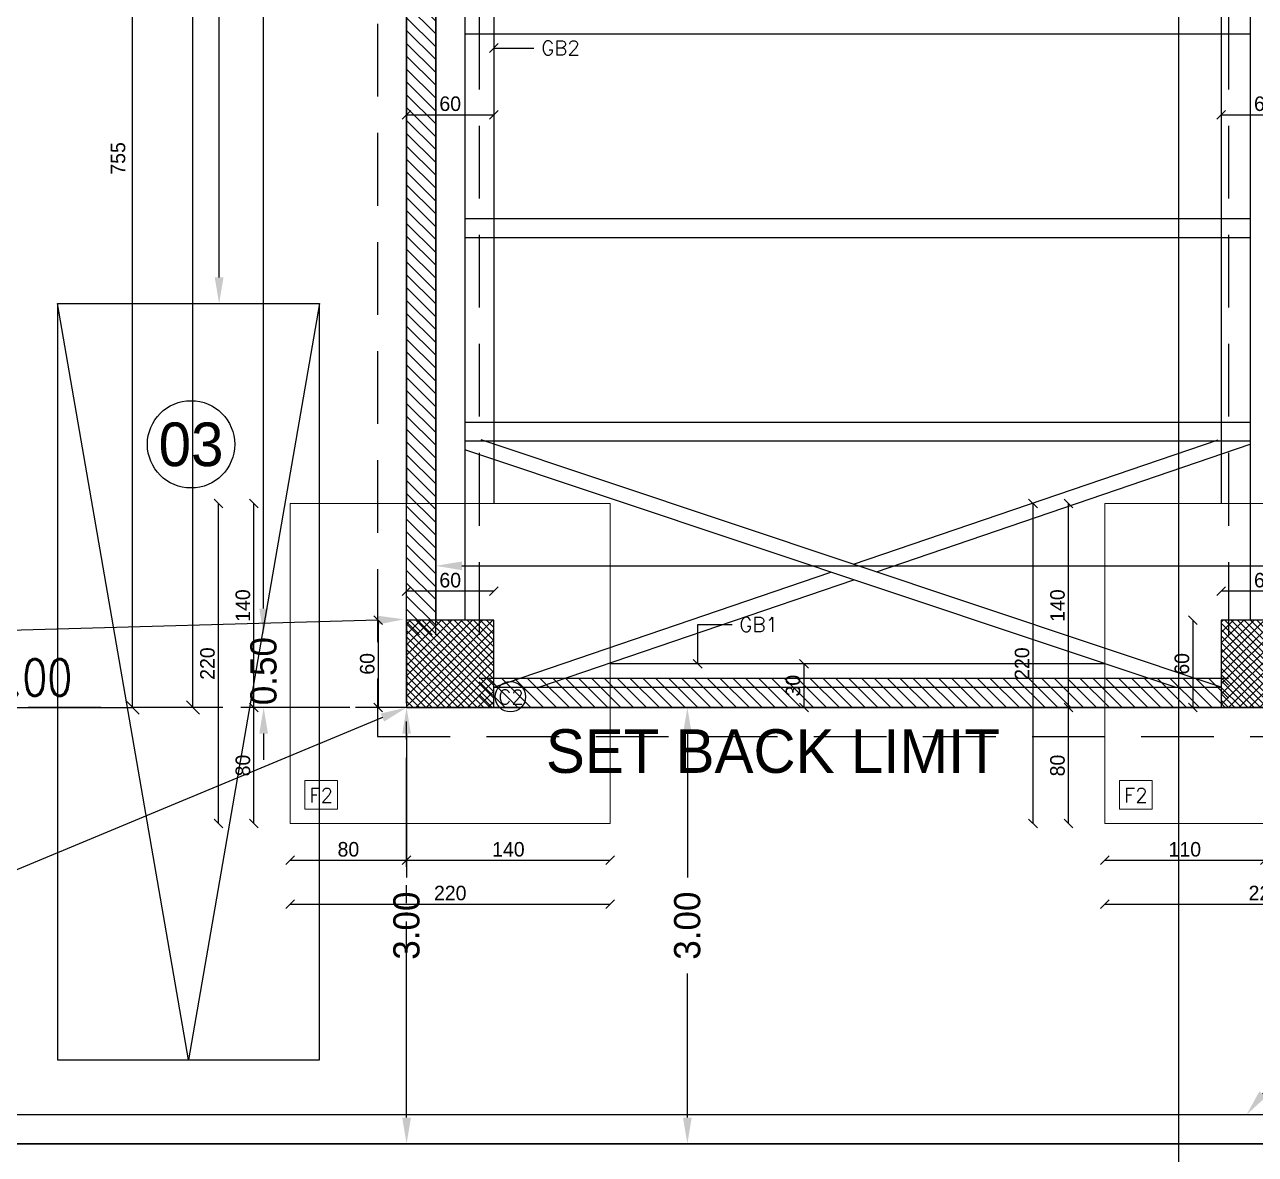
# Model space of a CAD drawing. Header units: metres. Extents: x -353217 to -351774, y -68080 to -67552.
# Drawn here: x -352360.74 to -352352.28, y -67883.79 to -67876.02 of the extents above; entities that cross this region are included whole.
import ezdxf
from ezdxf import colors
from ezdxf.entities.mleader import LeaderData, LeaderLine
from ezdxf.enums import TextEntityAlignment as Align
from ezdxf.math import Vec2, Vec3

# ---------------------------------------------------------------- set-up
doc = ezdxf.new("R2010")
doc.units = ezdxf.units.M
doc.header["$MEASUREMENT"] = 0
doc.header["$PDMODE"] = 2
doc.header["$PDSIZE"] = -0.6
doc.linetypes.add('CENTER2', pattern=[1.125, 0.75, -0.125, 0.125, -0.125])
doc.linetypes.add('DASHED', pattern=[0.75, 0.5, -0.25])
for name, color, linetype in [('A-dim', 4, 'Continuous'), ('A-HATCH', 9, 'Continuous'), ('A-TEXT', 6, 'Continuous'), ('A-walls', 5, 'Continuous'), ('car', 7, 'Continuous'), ('lot', 3, 'Continuous'), ('proj', 2, 'DASHED'), ('Str-Axes', 8, 'Continuous'), ('str-columns', 3, 'Continuous'), ('str-frame', 1, 'Continuous'), ('str-ground-beams', 3, 'Continuous')]:
    doc.layers.add(name, color=color, linetype=linetype)
doc.layers.add('str-footings', color=5, linetype='Continuous', lineweight=5)
doc.styles.add('ROMAND', font='romand', dxfattribs={"width": 0.8})
doc.styles.add('ROMANS', font='romans', dxfattribs={"height": 0.4})
doc.dimstyles.new('axis', dxfattribs={"dimscale": 0, "dimtxt": 0.1, "dimasz": 0.09, "dimexe": 0.18, "dimexo": 0.0625, "dimgap": 0.05, "dimtad": 1, "dimdec": 4, "dimlfac": 100, "dimrnd": 0.5, "dimdsep": 46, "dimtxsty": 'Standard', "dimblk1": 'OBLIQUE', "dimblk2": 'OBLIQUE', "dimsah": 1, "dimcen": 0.009, "dimse1": 1, "dimse2": 1, "dimclrd": 2, "dimclre": 7, "dimclrt": 1, "dimadec": 0, "dimazin": 0, "dimtfac": 0.066667, "dimtdec": 4, "dimtix": 1, "dimtmove": 2, "dimatfit": 3, "dimldrblk": 'OBLIQUE', "dimfxl": 0.18, "dimtolj": 1, "dimarcsym": 0})
doc.dimstyles.get("Standard").update_dxf_attribs({"dimtxt": 0.18, "dimasz": 0.18, "dimexe": 0.18, "dimexo": 0.0625, "dimgap": 0.09, "dimtad": 0, "dimzin": 0, "dimdsep": 46, "dimtxsty": 'Standard', "dimcen": 0.09, "dimse1": 1, "dimse2": 1, "dimadec": 0, "dimazin": 0, "dimtfac": 1, "dimtix": 1, "dimtofl": 0, "dimtmove": 0, "dimatfit": 3, "dimfxl": 1, "dimtolj": 1, "dimtzin": 0, "dimarcsym": 0})
doc.dimstyles.new('structure', dxfattribs={"dimtxt": 0.1, "dimasz": 0.06, "dimexe": 0.18, "dimexo": 1, "dimgap": 0.025, "dimtad": 1, "dimdec": 1, "dimlfac": 100, "dimrnd": 0.5, "dimdsep": 46, "dimtxsty": 'Standard', "dimblk1": 'OBLIQUE', "dimblk2": 'OBLIQUE', "dimsah": 1, "dimcen": 0.009, "dimse1": 1, "dimse2": 1, "dimclrd": 4, "dimclre": 9, "dimclrt": 1, "dimadec": 0, "dimazin": 0, "dimtfac": 0.066667, "dimtdec": 1, "dimtix": 1, "dimtmove": 2, "dimatfit": 3, "dimldrblk": 'OBLIQUE', "dimfxl": 0.18, "dimtolj": 1, "dimarcsym": 0})
pattern_1 = [(45, (0, 0), (-0.035355339059, 0.035355339059), [])]

# ---------------------------------------------------------------- blocks, each defined once
blk = doc.blocks.new('*D376')
at = {"layer": 'A-dim', "color": 0, "lineweight": -2, "transparency": 16777216}
for p, q in [((-352359.4008, -67872.1199), (-352359.4008, -67874.6099)), ((-352359.4008, -67877.7599), (-352359.4008, -67875.2699))]:
    blk.add_line(p, q, dxfattribs=at)
at = {"layer": 'A-dim', "color": 0, "transparency": 16777216}
for points in [[(-352359.4308, -67872.1199), (-352359.3708, -67872.1199), (-352359.4008, -67871.9399)], [(-352359.4308, -67877.7599), (-352359.3708, -67877.7599), (-352359.4008, -67877.9399)]]:
    blk.add_solid(points, dxfattribs=at)
at = {"layer": 'Defpoints', "color": 0, "transparency": 16777216}
for p in [(-352358.7112, -67871.9399), (-352359.4008, -67877.9399), (-352358.7112, -67877.9399)]:
    blk.add_point(p, dxfattribs=at)
at = {"layer": 'A-dim', "color": 0, "transparency": 16777216, "insert": (-352359.4008, -67874.9399), "char_height": 0.18, "attachment_point": 5, "rotation": 90}
blk.add_mtext('\\A1;6.00', dxfattribs=at)
blk = doc.blocks.new('*D448')
at = {"layer": 'A-dim', "color": 0, "lineweight": -2, "transparency": 16777216}
for p, q in [((-352359.0947, -67866.3964), (-352359.0947, -67872.8264)), ((-352359.0947, -67880.0364), (-352359.0947, -67873.6064))]:
    blk.add_line(p, q, dxfattribs=at)
at = {"layer": 'A-dim', "color": 0, "transparency": 16777216}
for points in [[(-352359.1247, -67866.3964), (-352359.0647, -67866.3964), (-352359.0947, -67866.2164)], [(-352359.1247, -67880.0364), (-352359.0647, -67880.0364), (-352359.0947, -67880.2164)]]:
    blk.add_solid(points, dxfattribs=at)
at = {"layer": 'Defpoints', "color": 0, "transparency": 16777216}
for p in [(-352358.1119, -67866.2164), (-352359.0947, -67880.2164), (-352358.1119, -67880.2164)]:
    blk.add_point(p, dxfattribs=at)
at = {"layer": 'A-dim', "color": 0, "transparency": 16777216, "insert": (-352359.0947, -67873.2164), "char_height": 0.18, "attachment_point": 5, "rotation": 90}
blk.add_mtext('\\A1;14.00', dxfattribs=at)
blk = doc.blocks.new('*D449')
at = {"layer": 'A-dim', "color": 0, "lineweight": -2, "transparency": 16777216}
for p, q in [((-352359.0947, -67880.0364), (-352359.0947, -67879.8564)), ((-352359.0947, -67880.8964), (-352359.0947, -67881.0764))]:
    blk.add_line(p, q, dxfattribs=at)
at = {"layer": 'A-dim', "color": 0, "transparency": 16777216}
for points in [[(-352359.1247, -67880.0364), (-352359.0647, -67880.0364), (-352359.0947, -67880.2164)], [(-352359.1247, -67880.8964), (-352359.0647, -67880.8964), (-352359.0947, -67880.7164)]]:
    blk.add_solid(points, dxfattribs=at)
at = {"layer": 'Defpoints', "color": 0, "transparency": 16777216}
for p in [(-352358.1119, -67880.2164), (-352359.0947, -67880.7164), (-352358.1119, -67880.7164)]:
    blk.add_point(p, dxfattribs=at)
at = {"layer": 'A-dim', "color": 0, "transparency": 16777216, "insert": (-352359.0947, -67880.4664), "char_height": 0.18, "attachment_point": 5, "rotation": 90}
blk.add_mtext('\\A1;0.50', dxfattribs=at)
blk = doc.blocks.new('*D472')
at = {"layer": 'A-dim', "color": 0, "lineweight": -2, "transparency": 16777216}
for p, q in [((-352356.1818, -67880.8964), (-352356.1818, -67881.8864)), ((-352356.1818, -67883.5364), (-352356.1818, -67882.5464))]:
    blk.add_line(p, q, dxfattribs=at)
at = {"layer": 'A-dim', "color": 0, "transparency": 16777216}
for points in [[(-352356.2118, -67880.8964), (-352356.1518, -67880.8964), (-352356.1818, -67880.7164)], [(-352356.2118, -67883.5364), (-352356.1518, -67883.5364), (-352356.1818, -67883.7164)]]:
    blk.add_solid(points, dxfattribs=at)
at = {"layer": 'Defpoints', "color": 0, "transparency": 16777216}
for p in [(-352358.3119, -67880.7164), (-352358.3119, -67883.7164), (-352356.1818, -67883.7164)]:
    blk.add_point(p, dxfattribs=at)
at = {"layer": 'A-dim', "color": 0, "transparency": 16777216, "insert": (-352356.1818, -67882.2164), "char_height": 0.18, "attachment_point": 5, "rotation": 90}
blk.add_mtext('\\A1;3.00', dxfattribs=at)
blk = doc.blocks.new('*D474')
at = {"layer": 'A-dim', "color": 0, "lineweight": -2, "transparency": 16777216}
for p, q in [((-352357.7319, -67879.7424), (-352338.5369, -67879.7424)), ((-352318.4419, -67879.7424), (-352337.6369, -67879.7424))]:
    blk.add_line(p, q, dxfattribs=at)
at = {"layer": 'A-dim', "color": 0, "transparency": 16777216}
for points in [[(-352357.7319, -67879.7124), (-352357.7319, -67879.7724), (-352357.9119, -67879.7424)], [(-352318.4419, -67879.7124), (-352318.4419, -67879.7724), (-352318.2619, -67879.7424)]]:
    blk.add_solid(points, dxfattribs=at)
at = {"layer": 'Defpoints', "color": 0, "transparency": 16777216}
for p in [(-352318.2619, -67879.7424), (-352357.9119, -67880.2164), (-352318.2619, -67880.2164)]:
    blk.add_point(p, dxfattribs=at)
at = {"layer": 'A-dim', "color": 0, "transparency": 16777216, "insert": (-352338.0869, -67879.7424), "char_height": 0.18, "attachment_point": 5}
blk.add_mtext('\\A1;39.65', dxfattribs=at)
blk = doc.blocks.new('*D476')
at = {"layer": 'A-dim', "color": 0, "lineweight": -2, "transparency": 16777216}
for p, q in [((-352358.278, -67880.7856), (-352361.41, -67882.0896)), ((-352365.1512, -67883.6472), (-352362.0193, -67882.3432))]:
    blk.add_line(p, q, dxfattribs=at)
at = {"layer": 'A-dim', "color": 0, "transparency": 16777216}
for points in [[(-352358.2896, -67880.7579), (-352358.2665, -67880.8133), (-352358.1119, -67880.7164)], [(-352365.1627, -67883.6195), (-352365.1396, -67883.6749), (-352365.3173, -67883.7164)]]:
    blk.add_solid(points, dxfattribs=at)
at = {"layer": 'Defpoints', "color": 0, "transparency": 16777216}
for p in [(-352358.1119, -67880.7164), (-352358.1119, -67880.7164), (-352365.3173, -67883.7164)]:
    blk.add_point(p, dxfattribs=at)
at = {"layer": 'A-dim', "color": 0, "transparency": 16777216, "insert": (-352361.7146, -67882.2164), "char_height": 0.18, "attachment_point": 5, "rotation": 22.60442}
blk.add_mtext('\\A1;7.81', dxfattribs=at)
blk = doc.blocks.new('*D477')
at = {"layer": 'A-dim', "color": 0, "lineweight": -2, "transparency": 16777216}
for p, q in [((-352358.1119, -67880.8964), (-352358.1119, -67881.8864)), ((-352358.1119, -67883.5364), (-352358.1119, -67882.5464))]:
    blk.add_line(p, q, dxfattribs=at)
at = {"layer": 'A-dim', "color": 0, "transparency": 16777216}
for points in [[(-352358.1419, -67880.8964), (-352358.0819, -67880.8964), (-352358.1119, -67880.7164)], [(-352358.1419, -67883.5364), (-352358.0819, -67883.5364), (-352358.1119, -67883.7164)]]:
    blk.add_solid(points, dxfattribs=at)
at = {"layer": 'Defpoints', "color": 0, "transparency": 16777216}
for p in [(-352358.1119, -67880.7164), (-352358.1119, -67883.7164), (-352358.1119, -67883.7164)]:
    blk.add_point(p, dxfattribs=at)
at = {"layer": 'A-dim', "color": 0, "transparency": 16777216, "insert": (-352358.1119, -67882.2164), "char_height": 0.18, "attachment_point": 5, "rotation": 90}
blk.add_mtext('\\A1;3.00', dxfattribs=at)
blk = doc.blocks.new('*D478')
at = {"layer": 'A-dim', "color": 0, "lineweight": -2, "transparency": 16777216}
for p, q in [((-352358.3088, -67880.1155), (-352361.4401, -67880.2033)), ((-352365.2912, -67880.3113), (-352362.1599, -67880.2235))]:
    blk.add_line(p, q, dxfattribs=at)
at = {"layer": 'A-dim', "color": 0, "transparency": 16777216}
for points in [[(-352358.3096, -67880.0855), (-352358.3079, -67880.1455), (-352358.1289, -67880.1104)], [(-352365.292, -67880.2813), (-352365.2904, -67880.3412), (-352365.4711, -67880.3163)]]:
    blk.add_solid(points, dxfattribs=at)
at = {"layer": 'Defpoints', "color": 0, "transparency": 16777216}
for p in [(-352365.4711, -67880.3163), (-352358.1119, -67880.7164), (-352365.4541, -67880.9223)]:
    blk.add_point(p, dxfattribs=at)
at = {"layer": 'A-dim', "color": 0, "transparency": 16777216, "insert": (-352361.8, -67880.2134), "char_height": 0.18, "attachment_point": 5, "rotation": 1.60622}
blk.add_mtext('\\A1;7.35', dxfattribs=at)
blk = doc.blocks.new('Axis-buble-H')
at = {"color": 2}
blk.add_line((0, 0), (15, 0), dxfattribs=at)
blk.add_circle((-4.5, 0), 4.5, dxfattribs=at)
at = {"color": 1, "style": 'ROMANS', "width": 0.8}
blk.add_attdef('%%P0.00', (0.91, 0.811), '', height=2.5, dxfattribs=at)
at = {"color": 1, "style": 'ROMAND', "width": 0.8}
blk.add_attdef('A', text='', height=4.25, dxfattribs=at).set_placement((-4.5, 0), align=Align.MIDDLE_CENTER)
blk = doc.blocks.new('_Oblique')
at = {"color": 0, "linetype": 'ByBlock', "lineweight": -2}
blk.add_line((-0.5, -0.5), (0.5, 0.5), dxfattribs=at)
blk = doc.blocks.new('*D563')
at = {"layer": 'Defpoints', "color": 0, "transparency": 16777216}
for p in [(-352353.5619, -67880.7164), (-352353.3119, -67880.7164), (-352353.3119, -67881.5146)]:
    blk.add_point(p, dxfattribs=at)
at = {"layer": 'str-footings', "color": 4, "lineweight": -2, "transparency": 16777216}
blk.add_line((-352353.5619, -67881.5146), (-352353.5619, -67880.7164), dxfattribs=at)
at = {"layer": 'str-footings', "color": 4, "lineweight": -2, "transparency": 16777216, "xscale": 0.06, "yscale": 0.06, "zscale": 0.06}
for p, rotation in [((-352353.5619, -67880.7164), 90), ((-352353.5619, -67881.5146), 270)]:
    blk.add_blockref('_Oblique', p, dxfattribs=dict(at, rotation=rotation))
at = {"layer": 'str-footings', "color": 1, "transparency": 16777216, "insert": (-352353.6369, -67881.1155), "char_height": 0.1, "attachment_point": 5, "rotation": 90}
blk.add_mtext('\\A1;80', dxfattribs=at)
blk = doc.blocks.new('*D565')
at = {"layer": 'Defpoints', "color": 0, "transparency": 16777216}
for p in [(-352353.5619, -67879.3146), (-352353.3119, -67879.3146), (-352353.3119, -67880.7164)]:
    blk.add_point(p, dxfattribs=at)
at = {"layer": 'str-footings', "color": 4, "lineweight": -2, "transparency": 16777216}
blk.add_line((-352353.5619, -67880.7164), (-352353.5619, -67879.3146), dxfattribs=at)
at = {"layer": 'str-footings', "color": 4, "lineweight": -2, "transparency": 16777216, "xscale": 0.06, "yscale": 0.06, "zscale": 0.06}
for p, rotation in [((-352353.5619, -67879.3146), 90), ((-352353.5619, -67880.7164), 270)]:
    blk.add_blockref('_Oblique', p, dxfattribs=dict(at, rotation=rotation))
at = {"layer": 'str-footings', "color": 1, "transparency": 16777216, "insert": (-352353.6369, -67880.0155), "char_height": 0.1, "attachment_point": 5, "rotation": 90}
blk.add_mtext('\\A1;140', dxfattribs=at)
blk = doc.blocks.new('*D566')
at = {"layer": 'Defpoints', "color": 0, "transparency": 16777216}
for p in [(-352353.3119, -67881.5146), (-352352.2119, -67881.5146), (-352352.2119, -67881.767)]:
    blk.add_point(p, dxfattribs=at)
at = {"layer": 'str-footings', "color": 4, "lineweight": -2, "transparency": 16777216}
blk.add_line((-352353.3119, -67881.767), (-352352.2119, -67881.767), dxfattribs=at)
at = {"layer": 'str-footings', "color": 4, "lineweight": -2, "transparency": 16777216, "xscale": 0.06, "yscale": 0.06, "zscale": 0.06, "rotation": 180}
blk.add_blockref('_Oblique', (-352353.3119, -67881.767), dxfattribs=at)
at = {"layer": 'str-footings', "color": 4, "lineweight": -2, "transparency": 16777216, "xscale": 0.06, "yscale": 0.06, "zscale": 0.06}
blk.add_blockref('_Oblique', (-352352.2119, -67881.767), dxfattribs=at)
at = {"layer": 'str-footings', "color": 1, "transparency": 16777216, "insert": (-352352.7619, -67881.692), "char_height": 0.1, "attachment_point": 5}
blk.add_mtext('\\A1;110', dxfattribs=at)
blk = doc.blocks.new('*D567')
at = {"layer": 'Defpoints', "color": 0, "transparency": 16777216}
for p in [(-352353.3119, -67881.5146), (-352351.1119, -67881.5146), (-352351.1119, -67882.0678)]:
    blk.add_point(p, dxfattribs=at)
at = {"layer": 'str-footings', "color": 4, "lineweight": -2, "transparency": 16777216}
blk.add_line((-352353.3119, -67882.0678), (-352351.1119, -67882.0678), dxfattribs=at)
at = {"layer": 'str-footings', "color": 4, "lineweight": -2, "transparency": 16777216, "xscale": 0.06, "yscale": 0.06, "zscale": 0.06, "rotation": 180}
blk.add_blockref('_Oblique', (-352353.3119, -67882.0678), dxfattribs=at)
at = {"layer": 'str-footings', "color": 4, "lineweight": -2, "transparency": 16777216, "xscale": 0.06, "yscale": 0.06, "zscale": 0.06}
blk.add_blockref('_Oblique', (-352351.1119, -67882.0678), dxfattribs=at)
at = {"layer": 'str-footings', "color": 1, "transparency": 16777216, "insert": (-352352.2119, -67881.9928), "char_height": 0.1, "attachment_point": 5}
blk.add_mtext('\\A1;220', dxfattribs=at)
blk = doc.blocks.new('*D568')
at = {"layer": 'Defpoints', "color": 0, "transparency": 16777216}
for p in [(-352353.8055, -67879.3146), (-352353.3119, -67879.3146), (-352353.3119, -67881.5146)]:
    blk.add_point(p, dxfattribs=at)
at = {"layer": 'str-footings', "color": 4, "lineweight": -2, "transparency": 16777216}
blk.add_line((-352353.8055, -67881.5146), (-352353.8055, -67879.3146), dxfattribs=at)
at = {"layer": 'str-footings', "color": 4, "lineweight": -2, "transparency": 16777216, "xscale": 0.06, "yscale": 0.06, "zscale": 0.06}
for p, rotation in [((-352353.8055, -67879.3146), 90), ((-352353.8055, -67881.5146), 270)]:
    blk.add_blockref('_Oblique', p, dxfattribs=dict(at, rotation=rotation))
at = {"layer": 'str-footings', "color": 1, "transparency": 16777216, "insert": (-352353.8805, -67880.4146), "char_height": 0.1, "attachment_point": 5, "rotation": 90}
blk.add_mtext('\\A1;220', dxfattribs=at)
blk = doc.blocks.new('*D569')
at = {"layer": 'Defpoints', "color": 0, "transparency": 16777216}
for p in [(-352359.1619, -67880.7164), (-352358.9119, -67880.7164), (-352358.9119, -67881.5146)]:
    blk.add_point(p, dxfattribs=at)
at = {"layer": 'str-footings', "color": 4, "lineweight": -2, "transparency": 16777216}
blk.add_line((-352359.1619, -67881.5146), (-352359.1619, -67880.7164), dxfattribs=at)
at = {"layer": 'str-footings', "color": 4, "lineweight": -2, "transparency": 16777216, "xscale": 0.06, "yscale": 0.06, "zscale": 0.06}
for p, rotation in [((-352359.1619, -67880.7164), 90), ((-352359.1619, -67881.5146), 270)]:
    blk.add_blockref('_Oblique', p, dxfattribs=dict(at, rotation=rotation))
at = {"layer": 'str-footings', "color": 1, "transparency": 16777216, "insert": (-352359.2369, -67881.1155), "char_height": 0.1, "attachment_point": 5, "rotation": 90}
blk.add_mtext('\\A1;80', dxfattribs=at)
blk = doc.blocks.new('*D570')
at = {"layer": 'Defpoints', "color": 0, "transparency": 16777216}
for p in [(-352358.1119, -67881.5146), (-352356.7119, -67881.5146), (-352356.7119, -67881.767)]:
    blk.add_point(p, dxfattribs=at)
at = {"layer": 'str-footings', "color": 4, "lineweight": -2, "transparency": 16777216}
blk.add_line((-352358.1119, -67881.767), (-352356.7119, -67881.767), dxfattribs=at)
at = {"layer": 'str-footings', "color": 4, "lineweight": -2, "transparency": 16777216, "xscale": 0.06, "yscale": 0.06, "zscale": 0.06, "rotation": 180}
blk.add_blockref('_Oblique', (-352358.1119, -67881.767), dxfattribs=at)
at = {"layer": 'str-footings', "color": 4, "lineweight": -2, "transparency": 16777216, "xscale": 0.06, "yscale": 0.06, "zscale": 0.06}
blk.add_blockref('_Oblique', (-352356.7119, -67881.767), dxfattribs=at)
at = {"layer": 'str-footings', "color": 1, "transparency": 16777216, "insert": (-352357.4119, -67881.692), "char_height": 0.1, "attachment_point": 5}
blk.add_mtext('\\A1;140', dxfattribs=at)
blk = doc.blocks.new('*D571')
at = {"layer": 'Defpoints', "color": 0, "transparency": 16777216}
for p in [(-352359.1619, -67879.3146), (-352358.9119, -67879.3146), (-352358.9119, -67880.7164)]:
    blk.add_point(p, dxfattribs=at)
at = {"layer": 'str-footings', "color": 4, "lineweight": -2, "transparency": 16777216}
blk.add_line((-352359.1619, -67880.7164), (-352359.1619, -67879.3146), dxfattribs=at)
at = {"layer": 'str-footings', "color": 4, "lineweight": -2, "transparency": 16777216, "xscale": 0.06, "yscale": 0.06, "zscale": 0.06}
for p, rotation in [((-352359.1619, -67879.3146), 90), ((-352359.1619, -67880.7164), 270)]:
    blk.add_blockref('_Oblique', p, dxfattribs=dict(at, rotation=rotation))
at = {"layer": 'str-footings', "color": 1, "transparency": 16777216, "insert": (-352359.2369, -67880.0155), "char_height": 0.1, "attachment_point": 5, "rotation": 90}
blk.add_mtext('\\A1;140', dxfattribs=at)
blk = doc.blocks.new('*D572')
at = {"layer": 'Defpoints', "color": 0, "transparency": 16777216}
for p in [(-352358.9119, -67881.5146), (-352358.1119, -67881.5146), (-352358.1119, -67881.767)]:
    blk.add_point(p, dxfattribs=at)
at = {"layer": 'str-footings', "color": 4, "lineweight": -2, "transparency": 16777216}
blk.add_line((-352358.9119, -67881.767), (-352358.1119, -67881.767), dxfattribs=at)
at = {"layer": 'str-footings', "color": 4, "lineweight": -2, "transparency": 16777216, "xscale": 0.06, "yscale": 0.06, "zscale": 0.06, "rotation": 180}
blk.add_blockref('_Oblique', (-352358.9119, -67881.767), dxfattribs=at)
at = {"layer": 'str-footings', "color": 4, "lineweight": -2, "transparency": 16777216, "xscale": 0.06, "yscale": 0.06, "zscale": 0.06}
blk.add_blockref('_Oblique', (-352358.1119, -67881.767), dxfattribs=at)
at = {"layer": 'str-footings', "color": 1, "transparency": 16777216, "insert": (-352358.5119, -67881.692), "char_height": 0.1, "attachment_point": 5}
blk.add_mtext('\\A1;80', dxfattribs=at)
blk = doc.blocks.new('*D573')
at = {"layer": 'Defpoints', "color": 0, "transparency": 16777216}
for p in [(-352358.9119, -67881.5146), (-352356.7119, -67881.5146), (-352356.7119, -67882.0678)]:
    blk.add_point(p, dxfattribs=at)
at = {"layer": 'str-footings', "color": 4, "lineweight": -2, "transparency": 16777216}
blk.add_line((-352358.9119, -67882.0678), (-352356.7119, -67882.0678), dxfattribs=at)
at = {"layer": 'str-footings', "color": 4, "lineweight": -2, "transparency": 16777216, "xscale": 0.06, "yscale": 0.06, "zscale": 0.06, "rotation": 180}
blk.add_blockref('_Oblique', (-352358.9119, -67882.0678), dxfattribs=at)
at = {"layer": 'str-footings', "color": 4, "lineweight": -2, "transparency": 16777216, "xscale": 0.06, "yscale": 0.06, "zscale": 0.06}
blk.add_blockref('_Oblique', (-352356.7119, -67882.0678), dxfattribs=at)
at = {"layer": 'str-footings', "color": 1, "transparency": 16777216, "insert": (-352357.8119, -67881.9928), "char_height": 0.1, "attachment_point": 5}
blk.add_mtext('\\A1;220', dxfattribs=at)
blk = doc.blocks.new('*D574')
at = {"layer": 'Defpoints', "color": 0, "transparency": 16777216}
for p in [(-352359.4055, -67879.3146), (-352358.9119, -67879.3146), (-352358.9119, -67881.5146)]:
    blk.add_point(p, dxfattribs=at)
at = {"layer": 'str-footings', "color": 4, "lineweight": -2, "transparency": 16777216}
blk.add_line((-352359.4055, -67881.5146), (-352359.4055, -67879.3146), dxfattribs=at)
at = {"layer": 'str-footings', "color": 4, "lineweight": -2, "transparency": 16777216, "xscale": 0.06, "yscale": 0.06, "zscale": 0.06}
for p, rotation in [((-352359.4055, -67879.3146), 90), ((-352359.4055, -67881.5146), 270)]:
    blk.add_blockref('_Oblique', p, dxfattribs=dict(at, rotation=rotation))
at = {"layer": 'str-footings', "color": 1, "transparency": 16777216, "insert": (-352359.4805, -67880.4146), "char_height": 0.1, "attachment_point": 5, "rotation": 90}
blk.add_mtext('\\A1;220', dxfattribs=at)
blk = doc.blocks.new('*D586')
at = {"layer": 'Defpoints', "color": 0, "ltscale": 10, "transparency": 16777216}
for p in [(-352352.5119, -67876.6409), (-352351.9119, -67876.6409), (-352351.9119, -67876.6409)]:
    blk.add_point(p, dxfattribs=at)
at = {"layer": 'str-ground-beams', "color": 4, "lineweight": -2, "ltscale": 10, "transparency": 16777216}
blk.add_line((-352352.5119, -67876.6409), (-352351.9119, -67876.6409), dxfattribs=at)
at = {"layer": 'str-ground-beams', "color": 4, "lineweight": -2, "ltscale": 10, "transparency": 16777216, "xscale": 0.06, "yscale": 0.06, "zscale": 0.06, "rotation": 180}
blk.add_blockref('_Oblique', (-352352.5119, -67876.6409), dxfattribs=at)
at = {"layer": 'str-ground-beams', "color": 4, "lineweight": -2, "ltscale": 10, "transparency": 16777216, "xscale": 0.06, "yscale": 0.06, "zscale": 0.06}
blk.add_blockref('_Oblique', (-352351.9119, -67876.6409), dxfattribs=at)
at = {"layer": 'str-ground-beams', "color": 1, "ltscale": 10, "transparency": 16777216, "insert": (-352352.2119, -67876.5659), "char_height": 0.1, "attachment_point": 5}
blk.add_mtext('\\A1;60', dxfattribs=at)
blk = doc.blocks.new('*D588')
at = {"layer": 'Defpoints', "color": 0, "ltscale": 10, "transparency": 16777216}
for p in [(-352358.1119, -67876.6409), (-352357.5119, -67876.6409), (-352357.5119, -67876.6409)]:
    blk.add_point(p, dxfattribs=at)
at = {"layer": 'str-ground-beams', "color": 4, "lineweight": -2, "ltscale": 10, "transparency": 16777216}
blk.add_line((-352358.1119, -67876.6409), (-352357.5119, -67876.6409), dxfattribs=at)
at = {"layer": 'str-ground-beams', "color": 4, "lineweight": -2, "ltscale": 10, "transparency": 16777216, "xscale": 0.06, "yscale": 0.06, "zscale": 0.06, "rotation": 180}
blk.add_blockref('_Oblique', (-352358.1119, -67876.6409), dxfattribs=at)
at = {"layer": 'str-ground-beams', "color": 4, "lineweight": -2, "ltscale": 10, "transparency": 16777216, "xscale": 0.06, "yscale": 0.06, "zscale": 0.06}
blk.add_blockref('_Oblique', (-352357.5119, -67876.6409), dxfattribs=at)
at = {"layer": 'str-ground-beams', "color": 1, "ltscale": 10, "transparency": 16777216, "insert": (-352357.8119, -67876.5659), "char_height": 0.1, "attachment_point": 5}
blk.add_mtext('\\A1;60', dxfattribs=at)
blk = doc.blocks.new('*D607')
at = {"layer": 'Defpoints', "color": 0, "transparency": 16777216}
for p in [(-352355.38, -67880.4164), (-352355.38, -67880.7164), (-352355.38, -67880.7164)]:
    blk.add_point(p, dxfattribs=at)
at = {"layer": 'str-ground-beams', "color": 4, "lineweight": -2, "transparency": 16777216}
blk.add_line((-352355.38, -67880.4164), (-352355.38, -67880.7164), dxfattribs=at)
at = {"layer": 'str-ground-beams', "color": 4, "lineweight": -2, "transparency": 16777216, "xscale": 0.06, "yscale": 0.06, "zscale": 0.06}
for p, rotation in [((-352355.38, -67880.4164), 90), ((-352355.38, -67880.7164), 270)]:
    blk.add_blockref('_Oblique', p, dxfattribs=dict(at, rotation=rotation))
at = {"layer": 'str-ground-beams', "color": 1, "transparency": 16777216, "insert": (-352355.455, -67880.5664), "char_height": 0.1, "attachment_point": 5, "rotation": 90}
blk.add_mtext('\\A1;30', dxfattribs=at)
blk = doc.blocks.new('*D610')
at = {"layer": 'Defpoints', "color": 0, "transparency": 16777216}
for p in [(-352352.5119, -67879.9165), (-352352.5119, -67880.1164), (-352351.9119, -67880.1164)]:
    blk.add_point(p, dxfattribs=at)
at = {"layer": 'str-columns', "color": 4, "lineweight": -2, "transparency": 16777216}
blk.add_line((-352351.9119, -67879.9165), (-352352.5119, -67879.9165), dxfattribs=at)
at = {"layer": 'str-columns', "color": 4, "lineweight": -2, "transparency": 16777216, "xscale": 0.06, "yscale": 0.06, "zscale": 0.06, "rotation": 180}
blk.add_blockref('_Oblique', (-352352.5119, -67879.9165), dxfattribs=at)
at = {"layer": 'str-columns', "color": 4, "lineweight": -2, "transparency": 16777216, "xscale": 0.06, "yscale": 0.06, "zscale": 0.06}
blk.add_blockref('_Oblique', (-352351.9119, -67879.9165), dxfattribs=at)
at = {"layer": 'str-columns', "color": 1, "transparency": 16777216, "insert": (-352352.2119, -67879.8415), "char_height": 0.1, "attachment_point": 5}
blk.add_mtext('\\A1;60', dxfattribs=at)
blk = doc.blocks.new('*D623')
at = {"layer": 'Defpoints', "color": 0, "transparency": 16777216}
for p in [(-352358.1119, -67879.9165), (-352358.1119, -67880.1164), (-352357.5119, -67880.1164)]:
    blk.add_point(p, dxfattribs=at)
at = {"layer": 'str-columns', "color": 4, "lineweight": -2, "transparency": 16777216}
blk.add_line((-352357.5119, -67879.9165), (-352358.1119, -67879.9165), dxfattribs=at)
at = {"layer": 'str-columns', "color": 4, "lineweight": -2, "transparency": 16777216, "xscale": 0.06, "yscale": 0.06, "zscale": 0.06, "rotation": 180}
blk.add_blockref('_Oblique', (-352358.1119, -67879.9165), dxfattribs=at)
at = {"layer": 'str-columns', "color": 4, "lineweight": -2, "transparency": 16777216, "xscale": 0.06, "yscale": 0.06, "zscale": 0.06}
blk.add_blockref('_Oblique', (-352357.5119, -67879.9165), dxfattribs=at)
at = {"layer": 'str-columns', "color": 1, "transparency": 16777216, "insert": (-352357.8119, -67879.8415), "char_height": 0.1, "attachment_point": 5}
blk.add_mtext('\\A1;60', dxfattribs=at)
blk = doc.blocks.new('*D624')
at = {"layer": 'Defpoints', "color": 0, "transparency": 16777216}
for p in [(-352358.1119, -67880.1164), (-352358.3067, -67880.7164), (-352358.1119, -67880.7164)]:
    blk.add_point(p, dxfattribs=at)
at = {"layer": 'str-columns', "color": 4, "lineweight": -2, "transparency": 16777216}
blk.add_line((-352358.3067, -67880.1164), (-352358.3067, -67880.7164), dxfattribs=at)
at = {"layer": 'str-columns', "color": 4, "lineweight": -2, "transparency": 16777216, "xscale": 0.06, "yscale": 0.06, "zscale": 0.06}
for p, rotation in [((-352358.3067, -67880.1164), 90), ((-352358.3067, -67880.7164), 270)]:
    blk.add_blockref('_Oblique', p, dxfattribs=dict(at, rotation=rotation))
at = {"layer": 'str-columns', "color": 1, "transparency": 16777216, "insert": (-352358.3817, -67880.4164), "char_height": 0.1, "attachment_point": 5, "rotation": 90}
blk.add_mtext('\\A1;60', dxfattribs=at)
blk = doc.blocks.new('*D697')
at = {"layer": 'Defpoints', "color": 0, "transparency": 16777216}
for p in [(-352352.5119, -67880.1164), (-352352.7067, -67880.7164), (-352352.5119, -67880.7164)]:
    blk.add_point(p, dxfattribs=at)
at = {"layer": 'str-columns', "color": 4, "lineweight": -2, "transparency": 16777216}
blk.add_line((-352352.7067, -67880.1164), (-352352.7067, -67880.7164), dxfattribs=at)
at = {"layer": 'str-columns', "color": 4, "lineweight": -2, "transparency": 16777216, "xscale": 0.06, "yscale": 0.06, "zscale": 0.06}
for p, rotation in [((-352352.7067, -67880.1164), 90), ((-352352.7067, -67880.7164), 270)]:
    blk.add_blockref('_Oblique', p, dxfattribs=dict(at, rotation=rotation))
at = {"layer": 'str-columns', "color": 1, "transparency": 16777216, "insert": (-352352.7817, -67880.4164), "char_height": 0.1, "attachment_point": 5, "rotation": 90}
blk.add_mtext('\\A1;60', dxfattribs=at)
blk = doc.blocks.new('*D699')
at = {"layer": 'Defpoints', "color": 0, "transparency": 16777216}
for p in [(-352359.5807, -67865.7164), (-352359.5807, -67865.7164), (-352359.5807, -67880.7164)]:
    blk.add_point(p, dxfattribs=at)
at = {"layer": 'Str-Axes', "color": 2, "lineweight": -2, "transparency": 16777216}
blk.add_line((-352359.5807, -67880.7164), (-352359.5807, -67865.7164), dxfattribs=at)
at = {"layer": 'Str-Axes', "color": 2, "lineweight": -2, "transparency": 16777216, "xscale": 0.09, "yscale": 0.09, "zscale": 0.09}
for p, rotation in [((-352359.5807, -67865.7164), 90), ((-352359.5807, -67880.7164), 270)]:
    blk.add_blockref('_Oblique', p, dxfattribs=dict(at, rotation=rotation))
at = {"layer": 'Str-Axes', "color": 1, "transparency": 16777216, "insert": (-352359.6807, -67873.2164), "char_height": 0.1, "attachment_point": 5, "rotation": 90}
blk.add_mtext('\\A1;1500', dxfattribs=at)
blk = doc.blocks.new('*D701')
at = {"layer": 'Defpoints', "color": 0, "transparency": 16777216}
for p in [(-352359.9954, -67873.1664), (-352359.9954, -67873.1664), (-352359.9954, -67880.7164)]:
    blk.add_point(p, dxfattribs=at)
at = {"layer": 'Str-Axes', "color": 2, "lineweight": -2, "transparency": 16777216}
blk.add_line((-352359.9954, -67880.7164), (-352359.9954, -67873.1664), dxfattribs=at)
at = {"layer": 'Str-Axes', "color": 2, "lineweight": -2, "transparency": 16777216, "xscale": 0.09, "yscale": 0.09, "zscale": 0.09}
for p, rotation in [((-352359.9954, -67873.1664), 90), ((-352359.9954, -67880.7164), 270)]:
    blk.add_blockref('_Oblique', p, dxfattribs=dict(at, rotation=rotation))
at = {"layer": 'Str-Axes', "color": 1, "transparency": 16777216, "insert": (-352360.0954, -67876.9414), "char_height": 0.1, "attachment_point": 5, "rotation": 90}
blk.add_mtext('\\A1;755', dxfattribs=at)

msp = doc.modelspace()

# ---------------------------------------------------------------- hatches: boundary and pattern name
at = {"layer": 'A-HATCH'}
h = msp.add_hatch(dxfattribs=at)
h.set_pattern_fill('LINE', color=256, scale=0.5, angle=315, style=0)
h.set_pattern_definition([(315, (-352358.11187, -67880.2164), (0.04419417, 0.04419417), [])])
h.paths.add_polyline_path([(-352357.9118675, -67870.9663974), (-352358.1118675, -67870.9663974), (-352358.1118675, -67880.2163974), (-352357.9118675, -67880.2163974)])
h = msp.add_hatch(dxfattribs=at)
h.set_pattern_fill('LINE', color=256, scale=0.25, angle=315, style=0)
h.set_pattern_definition([(315, (-352358.111867, -67880.716397), (0.0220971, 0.0220971), [])])
h.paths.add_polyline_path([(-352357.5118675, -67880.1163974), (-352358.1118675, -67880.1163974), (-352358.1118675, -67880.7163974), (-352357.5118675, -67880.7163974)])
h = msp.add_hatch(dxfattribs=at)
h.set_pattern_fill('LINE', color=256, scale=0.25, angle=315, style=0)
h.set_pattern_definition([(315, (-352352.461867, -67880.716397), (0.0220971, 0.0220971), [])])
h.paths.add_polyline_path([(-352351.9118675, -67880.1163974), (-352352.5118675, -67880.1163974), (-352352.5118675, -67880.7163974), (-352351.9118675, -67880.7163974)])
h = msp.add_hatch(dxfattribs=at)
h.set_pattern_fill('LINE', color=256, scale=0.5, angle=315, style=0)
h.set_pattern_definition([(315, (-352357.61187, -67880.7164), (0.0441942, 0.0441942), [])])
h.paths.add_polyline_path([(-352352.4618675, -67880.5163974), (-352357.6118675, -67880.5163974), (-352357.6118675, -67880.7163974), (-352352.4618675, -67880.7163974)])
at = {"layer": 'str-columns'}
h = msp.add_hatch(dxfattribs=at)
h.set_pattern_fill('ANSI31', color=8, scale=0.4)
h.set_pattern_definition(pattern_1)
h.paths.add_polyline_path([(-352358.1118675, -67880.7163974), (-352357.5118675, -67880.7163974), (-352357.5118675, -67880.1163974), (-352358.1118675, -67880.1163974)])
h = msp.add_hatch(dxfattribs=at)
h.set_pattern_fill('ANSI31', color=8, scale=0.4)
h.set_pattern_definition(pattern_1)
h.paths.add_polyline_path([(-352352.5118675, -67880.7163974), (-352351.9118675, -67880.7163974), (-352351.9118675, -67880.1163974), (-352352.5118675, -67880.1163974)])

# ---------------------------------------------------------------- linework, layer by layer
msp.add_line((-352365.3173362, -67883.7163974), (-352313.6370862, -67883.7163974))
at = {"layer": 'A-TEXT'}
msp.add_circle((-352359.593444, -67878.907109), 0.3, dxfattribs=at)
at = {"layer": 'A-walls'}
msp.add_line((-352352.8050145, -67862.6765067), (-352352.8050145, -67885.2730812), dxfattribs=at)
for points in [[(-352365.8865147, -67858.3676991), (-352365.9010108, -67857.8507424), (-352300.6136054, -67842.5440272), (-352300.0028345, -67868.5693195), (-352314.837922, -67868.7648419), (-352313.6866545, -67883.5163974), (-352365.1813172, -67883.5163974), (-352365.7463091, -67863.3676991)], [(-352318.2618675, -67865.7163974), (-352318.0618675, -67865.7163974), (-352318.0618675, -67880.7163974), (-352358.1118675, -67880.7163974)], [(-352358.1118675, -67880.2163974), (-352358.1118675, -67870.9663974)], [(-352357.9118675, -67880.2163974), (-352357.9118675, -67870.9663974)], [(-352352.4618675, -67880.5163974), (-352357.6118675, -67880.5163974)]]:
    msp.add_lwpolyline(points, dxfattribs=at)
at = {"layer": 'car'}
msp.add_lwpolyline([(-352360.5111783, -67877.9398681), (-352360.5111783, -67883.1398681), (-352358.7111783, -67883.1398681), (-352358.7111783, -67877.9398681), (-352359.6111783, -67883.1398681), (-352360.5111783, -67877.9398681), (-352358.7111783, -67877.9398681)], dxfattribs=at)
at = {"layer": 'lot'}
msp.add_lwpolyline([(-352366.1055053, -67857.6932632), (-352300.4194396, -67842.2930815), (-352299.7981486, -67868.7666391), (-352314.6219259, -67868.9620125), (-352313.4704376, -67883.7163974), (-352365.3757876, -67883.7163974), (-352366.1055053, -67857.6932632)], dxfattribs=at)
at = {"layer": 'lot', "linetype": 'DASHED'}
msp.add_lwpolyline([(-352363.0380876, -67860.0554514), (-352303.3319264, -67846.0572659), (-352302.8684362, -67865.8068441), (-352317.8618675, -67866.0044534), (-352316.7136914, -67880.7163974), (-352362.4587317, -67880.7163974)], close=True, dxfattribs=at)
at = {"layer": 'proj'}
for p, q in [((-352357.6118675, -67866.2163974), (-352357.6118675, -67880.2163974)), ((-352352.4618675, -67866.2163974), (-352352.4618675, -67880.2163974))]:
    msp.add_line(p, q, dxfattribs=at)
msp.add_lwpolyline([(-352358.3118675, -67880.9163974), (-352317.8618675, -67880.9163974), (-352317.8618675, -67865.5163974), (-352358.3118675, -67865.5163974)], close=True, dxfattribs=at)
at = {"layer": 'Str-Axes', "linetype": 'CENTER2'}
for p, q in [((-352358.1118675, -67882.9372075), (-352358.1118675, -67863.9839935)), ((-352314.6259956, -67880.7163974), (-352359.995448, -67880.7163974))]:
    msp.add_line(p, q, dxfattribs=at)
at = {"layer": 'str-columns'}
for points in [[(-352358.1118675, -67880.7163974), (-352357.5118675, -67880.7163974), (-352357.5118675, -67880.1163974), (-352358.1118675, -67880.1163974)], [(-352352.5118675, -67880.7163974), (-352351.9118675, -67880.7163974), (-352351.9118675, -67880.1163974), (-352352.5118675, -67880.1163974)]]:
    msp.add_lwpolyline(points, close=True, dxfattribs=at)
at = {"layer": 'str-columns', "color": 1}
msp.add_circle((-352357.3981493, -67880.6427297), 0.1041644, dxfattribs=at)
at = {"layer": 'str-footings'}
for points in [[(-352358.9118675, -67881.5146079), (-352356.7118675, -67881.5146079), (-352356.7118675, -67879.3146079), (-352358.9118675, -67879.3146079)], [(-352353.3118675, -67881.5146079), (-352351.1118675, -67881.5146079), (-352351.1118675, -67879.3146079), (-352353.3118675, -67879.3146079)]]:
    msp.add_lwpolyline(points, close=True, dxfattribs=at)
at = {"layer": 'str-footings', "color": 2}
for points in [[(-352358.5873835, -67881.2184701), (-352358.8118675, -67881.2184701), (-352358.8118675, -67881.4146079), (-352358.5873835, -67881.4146079)], [(-352352.9873835, -67881.2184701), (-352353.2118675, -67881.2184701), (-352353.2118675, -67881.4146079), (-352352.9873835, -67881.4146079)]]:
    msp.add_lwpolyline(points, close=True, dxfattribs=at)
at = {"layer": 'str-frame'}
for p, q in [((-352357.9118675, -67866.3163974), (-352357.9118675, -67880.1163974)), ((-352357.7118675, -67866.3163974), (-352357.7118675, -67880.1163974)), ((-352352.3118675, -67866.3163974), (-352352.3118675, -67880.1163974)), ((-352352.3118675, -67876.0863974), (-352357.7118675, -67876.0863974)), ((-352352.3118675, -67877.3563974), (-352357.7118675, -67877.3563974)), ((-352352.3118675, -67877.4863974), (-352357.7118675, -67877.4863974)), ((-352352.3118675, -67878.7563974), (-352357.7118675, -67878.7563974)), ((-352352.3118675, -67878.8863974), (-352357.7118675, -67878.8863974)), ((-352352.8274086, -67880.5763974), (-352357.7118675, -67878.9443065)), ((-352352.5118675, -67880.5763974), (-352357.5995622, -67878.8763974)), ((-352355.0385515, -67879.7321323), (-352352.5316337, -67878.8763974)), ((-352354.8821233, -67879.7844012), (-352352.3118675, -67878.9070458)), ((-352357.5118675, -67880.5763974), (-352355.1946381, -67879.7854124)), ((-352357.2023152, -67880.5763974), (-352355.0382099, -67879.8376812)), ((-352357.5118675, -67880.5763974), (-352352.5118675, -67880.5763974)), ((-352357.5118675, -67880.7163974), (-352352.5118675, -67880.7163974))]:
    msp.add_line(p, q, dxfattribs=at)
at = {"layer": 'str-ground-beams'}
for p, q in [((-352358.1118675, -67867.1146079), (-352358.1118675, -67879.3146079)), ((-352357.5118675, -67867.1146079), (-352357.5118675, -67879.3146079)), ((-352352.5118675, -67867.1146079), (-352352.5118675, -67879.3146079)), ((-352353.3118675, -67880.4163974), (-352356.7118675, -67880.4163974)), ((-352353.3118675, -67880.7163974), (-352356.7118675, -67880.7163974))]:
    msp.add_line(p, q, dxfattribs=at)

# ---------------------------------------------------------------- block references
at = {"layer": 'Str-Axes', "linetype": 'Continuous', "ltscale": 5, "xscale": 0.1000000000000227, "yscale": 0.1000000000000227, "zscale": 0.1000000000000227}
msp.add_blockref('Axis-buble-H', (-352361.495448, -67880.7163974), dxfattribs=at).add_auto_attribs({'A': '4', '%%P0.00': '+15.00'})

# ---------------------------------------------------------------- texts
at = {"layer": 'A-TEXT'}
msp.add_text('03', height=0.3, dxfattribs=at).set_placement((-352359.593444, -67878.907109), align=Align.MIDDLE_CENTER)
msp.add_text('SET BACK LIMIT', height=0.3, dxfattribs=at).set_placement((-352357.1539861, -67881.1661027))
at = {"layer": 'str-columns', "color": 1, "insert": (-352357.482066, -67880.5940139), "char_height": 0.1, "attachment_point": 1, "style": 'ROMANS'}
msp.add_mtext('C2', dxfattribs=at)
at = {"layer": 'str-footings', "color": 1, "style": 'ROMANS'}
for p in [(-352358.7800277, -67881.3701818), (-352353.1800277, -67881.3701818)]:
    msp.add_text('F2', height=0.1, dxfattribs=at).set_placement(p)
at = {"layer": 'str-ground-beams', "color": 1, "char_height": 0.1, "attachment_point": 1, "style": 'ROMANS'}
for s, insert in [('GB2', (-352357.1863323, -67876.1323672)), ('GB1', (-352355.8239961, -67880.0964485))]:
    msp.add_mtext(s, dxfattribs=dict(at, insert=insert))

# ---------------------------------------------------------------- dimensions: what is measured, and where the dimension line sits
at = {"layer": 'A-dim'}
for base, p1, p2, override, picture, middle in [((-352359.0946966, -67880.2163974), (-352358.1118675, -67866.2163974), (-352358.1118675, -67880.2163974), {"dimtmove": 1, "dimfxl": 0.5}, '*D448', (-352359.0946966, -67873.2163974)), ((-352359.0946966, -67880.7163974), (-352358.1118675, -67880.2163974), (-352358.1118675, -67880.7163974), {"dimtmove": 1, "dimfxl": 0.5}, '*D449', (-352359.0946966, -67880.4663974)), ((-352356.181795, -67883.7163974), (-352358.3118675, -67880.7163974), (-352358.3118675, -67883.7163974), {"dimfxl": 0.5}, '*D472', (-352356.181795, -67882.2163974))]:
    dim = msp.add_linear_dim(base=base, p1=p1, p2=p2, angle=90, dimstyle='Standard', override=override, dxfattribs=at)
    dim.commit()
    dim.dimension.update_dxf_attribs({"geometry": picture, "text_midpoint": middle})
for p1, p2, distance, picture, middle in [((-352358.7111783, -67871.9398681), (-352358.7111783, -67877.9398681), -0.6896685, '*D376', (-352359.4008468, -67874.9398681)), ((-352358.1118675, -67880.7163974), (-352365.4541376, -67880.9222828), -0.6062151, '*D478', (-352361.7999948, -67880.2133632)), ((-352365.3173362, -67883.7163974), (-352358.1118675, -67880.7163974), 0, '*D476', (-352361.7146019, -67882.2163974)), ((-352358.1118675, -67880.7163974), (-352358.1118675, -67883.7163974), 0, '*D477', (-352358.1118675, -67882.2163974))]:
    dim = msp.add_aligned_dim(p1=p1, p2=p2, distance=distance, dimstyle='Standard', override={"dimfxl": 0.5}, dxfattribs=at)
    dim.commit()
    dim.dimension.update_dxf_attribs({"geometry": picture, "text_midpoint": middle})
dim = msp.add_linear_dim(base=(-352318.2618675, -67879.7424273), p1=(-352357.9118675, -67880.2163974), p2=(-352318.2618675, -67880.2163974), dimstyle='Standard', override={"dimfxl": 0.5}, dxfattribs=at)
dim.commit()
dim.dimension.update_dxf_attribs({"geometry": '*D474', "text_midpoint": (-352338.0868675, -67879.7424273)})
at = {"layer": 'Str-Axes'}
for base, p1, p2, picture, middle in [((-352359.5806674, -67865.7163974), (-352359.5806674, -67880.7163974), (-352359.5806674, -67865.7163974), '*D699', (-352359.6806674, -67873.2163974)), ((-352359.995448, -67873.1663974), (-352359.995448, -67880.7163974), (-352359.995448, -67873.1663974), '*D701', (-352360.095448, -67876.9413974))]:
    dim = msp.add_linear_dim(base=base, p1=p1, p2=p2, angle=90, dimstyle='axis', override={"dimscale": 1}, dxfattribs=at)
    dim.commit()
    dim.dimension.update_dxf_attribs({"geometry": picture, "text_midpoint": middle})
at = {"layer": 'str-columns'}
for p1, p2, distance, picture, middle in [((-352357.5118675, -67880.1163974), (-352358.1118675, -67880.1163974), -0.1999267, '*D623', (-352357.8118675, -67879.8414706)), ((-352351.9118675, -67880.1163974), (-352352.5118675, -67880.1163974), -0.1999267, '*D610', (-352352.2118675, -67879.8414706)), ((-352358.1118675, -67880.1163974), (-352358.1118675, -67880.7163974), -0.1948673, '*D624', (-352358.3817348, -67880.4163974)), ((-352352.5118675, -67880.1163974), (-352352.5118675, -67880.7163974), -0.1948673, '*D697', (-352352.7817348, -67880.4163974))]:
    dim = msp.add_aligned_dim(p1=p1, p2=p2, distance=distance, dimstyle='structure', dxfattribs=at)
    dim.commit()
    dim.dimension.update_dxf_attribs({"geometry": picture, "text_midpoint": middle})
at = {"layer": 'str-footings'}
for p1, p2, distance, picture, middle in [((-352358.9118675, -67881.5146079), (-352358.9118675, -67879.3146079), 0.4936417, '*D574', (-352359.4805092, -67880.4146079)), ((-352358.9118675, -67880.7163974), (-352358.9118675, -67879.3146079), 0.25, '*D571', (-352359.2368675, -67880.0155026)), ((-352353.3118675, -67881.5146079), (-352353.3118675, -67879.3146079), 0.4936417, '*D568', (-352353.8805092, -67880.4146079)), ((-352353.3118675, -67880.7163974), (-352353.3118675, -67879.3146079), 0.25, '*D565', (-352353.6368675, -67880.0155026)), ((-352358.9118675, -67881.5146079), (-352358.9118675, -67880.7163974), 0.25, '*D569', (-352359.2368675, -67881.1155026)), ((-352353.3118675, -67881.5146079), (-352353.3118675, -67880.7163974), 0.25, '*D563', (-352353.6368675, -67881.1155026)), ((-352358.9118675, -67881.5146079), (-352358.1118675, -67881.5146079), -0.2523527, '*D572', (-352358.5118675, -67881.6919606)), ((-352358.9118675, -67881.5146079), (-352356.7118675, -67881.5146079), -0.5531961, '*D573', (-352357.8118675, -67881.992804)), ((-352358.1118675, -67881.5146079), (-352356.7118675, -67881.5146079), -0.2523527, '*D570', (-352357.4118675, -67881.6919606)), ((-352353.3118675, -67881.5146079), (-352352.2118675, -67881.5146079), -0.2523527, '*D566', (-352352.7618675, -67881.6919606)), ((-352353.3118675, -67881.5146079), (-352351.1118675, -67881.5146079), -0.5531961, '*D567', (-352352.2118675, -67881.992804))]:
    dim = msp.add_aligned_dim(p1=p1, p2=p2, distance=distance, dimstyle='structure', dxfattribs=at)
    dim.commit()
    dim.dimension.update_dxf_attribs({"geometry": picture, "text_midpoint": middle})
at = {"layer": 'str-ground-beams', "ltscale": 10}
for p1, p2, picture, middle in [((-352358.1118675, -67876.6408786), (-352357.5118675, -67876.6408786), '*D588', (-352357.8118675, -67876.5658786)), ((-352352.5118675, -67876.6408786), (-352351.9118675, -67876.6408786), '*D586', (-352352.2118675, -67876.5658786))]:
    dim = msp.add_aligned_dim(p1=p1, p2=p2, distance=0, dimstyle='structure', dxfattribs=at)
    dim.commit()
    dim.dimension.update_dxf_attribs({"geometry": picture, "text_midpoint": middle})
at = {"layer": 'str-ground-beams'}
dim = msp.add_aligned_dim(p1=(-352355.3800199, -67880.4163974), p2=(-352355.3800199, -67880.7163974), distance=0, dimstyle='structure', dxfattribs=at)
dim.commit()
dim.dimension.update_dxf_attribs({"geometry": '*D607', "text_midpoint": (-352355.4550199, -67880.5663974)})

# ---------------------------------------------------------------- leaders
at = {"layer": 'A-TEXT'}
ml = msp.add_multileader_mtext('Standard', dxfattribs=at)
ml.set_content('FENCE', color=256)
ml.set_leader_properties()
ml.build(insert=Vec2(0, 0))
ml.multileader.update_dxf_attribs({"text_right_attachment_type": 6, "dogleg_length": 0.36, "arrow_head_size": 0.18})
ctx = ml.context
ctx.base_point, ctx.char_height, ctx.arrow_head_size, ctx.landing_gap_size, ctx.plane_origin = Vec3(-352351.2604574, -67882.6015251), 0.18, 0.18, 0.09, Vec3(-352352.3375276, -67883.5163974)
ctx.right_attachment = 6
notes = []
notes.append((ctx, [(0, (1, 1, 0), (-352351.6204574, -67882.6015251), (1, 0), 0.36, [(0, [(-352352.3375276, -67883.5163974)], 0, [])])]))
ctx.mtext.insert, ctx.mtext.flow_direction = Vec3(-352351.1704574, -67882.4935251), 5
at = {"layer": 'str-ground-beams'}
for points, override in [([(-352357.5118675, -67876.1823672), (-352357.2363323, -67876.1823672)], {"dimgap": 0.05, "dimtad": 0}), ([(-352356.1106533, -67880.4163974), (-352356.1106533, -67880.1464485), (-352355.8739961, -67880.1464485)], {"dimgap": 0.025, "dimtad": 0})]:
    msp.add_leader(points, dimstyle='structure', override=override, dxfattribs=at)
for ctx, leaders in notes:
    for number, flags, end, landing, length, lines in leaders:
        leader = LeaderData()
        leader.index, (leader.has_last_leader_line, leader.has_dogleg_vector, leader.attachment_direction) = number, flags
        leader.last_leader_point, leader.dogleg_vector, leader.dogleg_length = Vec3(end), Vec3(landing), length
        for number, points, colour, breaks in lines:
            line = LeaderLine()
            line.index, line.vertices, line.color, line.breaks = number, Vec3.list(points), colors.encode_raw_color(colour), breaks
            leader.lines.append(line)
        ctx.leaders.append(leader)

doc.saveas('drawing.dxf')
